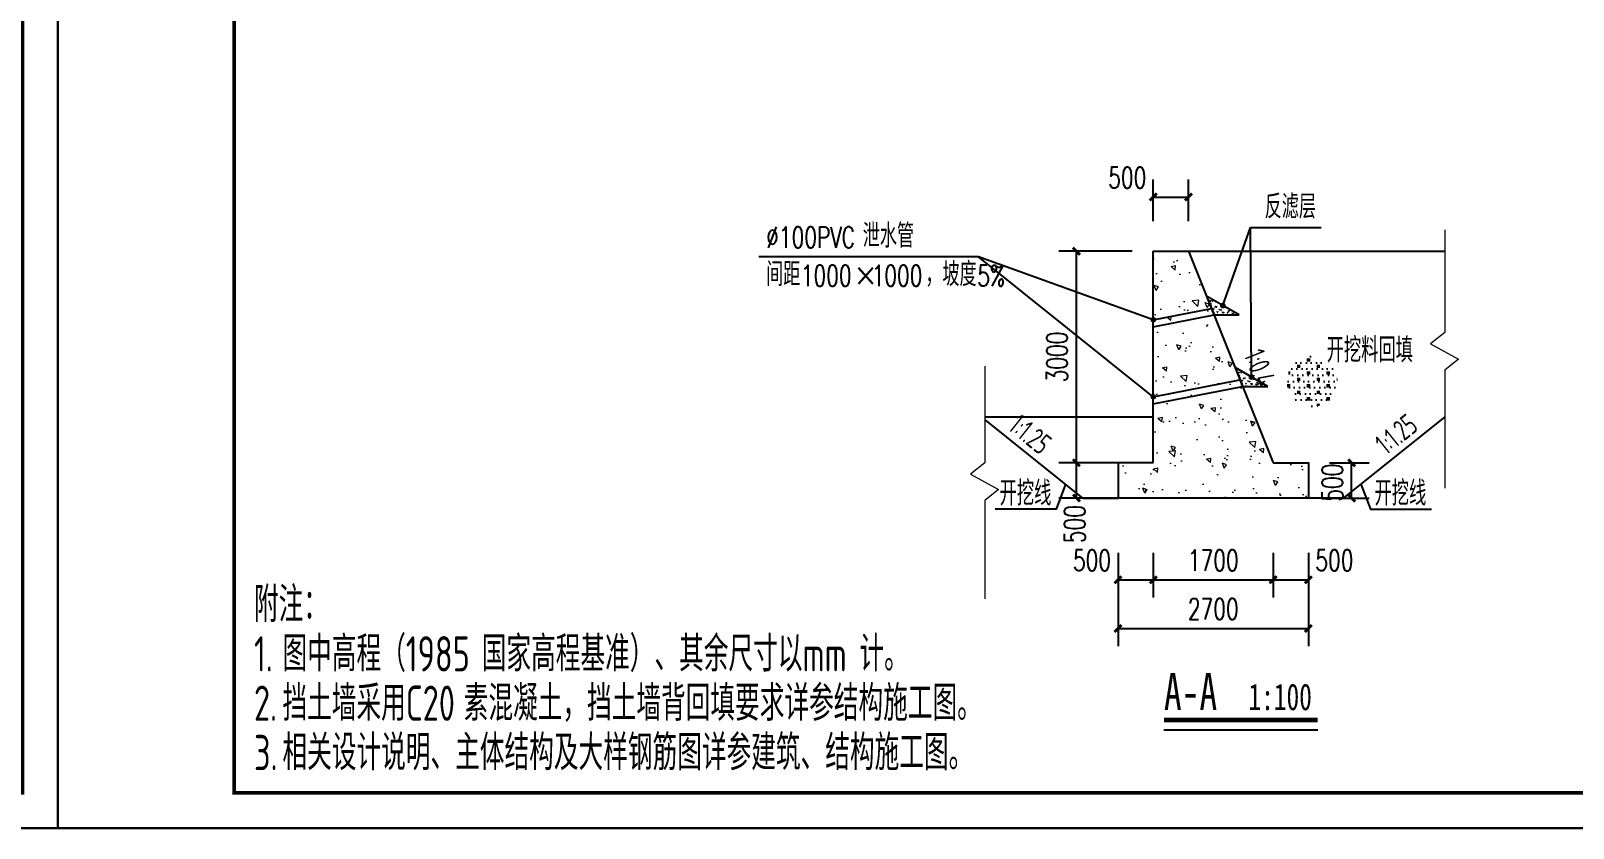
# Model space of a CAD drawing. Header units: millimetres. Extents: x -725 to 2274960, y -506 to 2980382.
# Drawn here: x 2032899 to 2054778, y 2586514 to 2597820 of the extents above; entities that cross this region are included whole.
import ezdxf
from ezdxf.enums import TextEntityAlignment as Align

# ---------------------------------------------------------------- set-up
doc = ezdxf.new("R2010")
doc.units = ezdxf.units.MM
doc.header["$LTSCALE"] = 1000
for name, color, linetype in [('DIM_LEAD', 3, 'Continuous'), ('DIM_SYMB', 3, 'Continuous'), ('PUB_DIM', 3, 'Continuous'), ('PUB_TITLE', 4, 'Continuous'), ('YHJ_文字_公文、说明', 7, 'Continuous'), ('标注', 3, 'Continuous'), ('线框', 2, 'Continuous'), ('细线', 4, 'Continuous'), ('轮廓线', 2, 'Continuous')]:
    doc.layers.add(name, color=color, linetype=linetype)
doc.layers.add('文字', color=4, linetype='Continuous', lineweight=0)
doc.styles.add('_TCH_DIM', font='SIMPLEX', dxfattribs={"bigfont": 'GBCBIG'})
doc.styles.add('_TCH_DIM_T3', font='SIMPLEX', dxfattribs={"width": 0.705882, "bigfont": 'GBCBIG'})
doc.styles.add('biaotilan', font='', dxfattribs={"width": 0.7})
doc.styles.add('TSSD_Rein', font='tssdeng.shx', dxfattribs={"width": 0.7, "bigfont": 'hztxt.shx'})
doc.styles.get('biaotilan').set_extended_font_data('SimSun')
doc.dimstyles.new('_TCH_ARCH&&100', dxfattribs={"dimtxt": 297.5, "dimasz": 100, "dimexe": 250, "dimexo": 300, "dimgap": 126.25, "dimtad": 1, "dimdec": 0, "dimzin": 0, "dimdsep": 46, "dimtxsty": '_TCH_DIM_T3', "dimblk": 'ARCHTICK', "dimcen": 0.09, "dimclrt": 7, "dimazin": 2, "dimtfac": 1, "dimtdec": 0, "dimtix": 1, "dimtmove": 2, "dimatfit": 3, "dimfxl": 75, "dimtolj": 1, "dimtzin": 0, "dimarcsym": 0})

# ---------------------------------------------------------------- blocks, each defined once
blk = doc.blocks.new('HAYJZ A3')
blk.add_lwpolyline([(4975, -403417), (46975, -403417), (46975, -433117), (4975, -433117), (4975, -403417)])
at = {"const_width": 50}
blk.add_lwpolyline([(7475, -403917), (46475, -403917), (46475, -432617), (7475, -432617), (7475, -403917)], dxfattribs=at)
at = {"layer": 'PUB_TITLE'}
blk.add_lwpolyline([(4975, -433117), (46975, -433117), (46975, -403417), (4975, -403417)], close=True, dxfattribs=at)
blk = doc.blocks.new('_ArchTick')
at = {"color": 0, "linetype": 'ByBlock', "const_width": 0.4}
blk.add_lwpolyline([(-0.5, -0.5), (0.5, 0.5)], dxfattribs=at)
blk = doc.blocks.new('*D180')
at = {"layer": 'Defpoints', "color": 0, "transparency": 16777216}
for p in [(2048322, 2590716), (2048822, 2590716), (2048822, 2590036)]:
    blk.add_point(p, dxfattribs=at)
at = {"layer": 'PUB_DIM', "color": 0, "lineweight": -2, "transparency": 16777216}
for p, q in [((2048322, 2590416), (2048322, 2589786)), ((2048822, 2590416), (2048822, 2589786)), ((2048322, 2590036), (2048822, 2590036))]:
    blk.add_line(p, q, dxfattribs=at)
at = {"layer": 'PUB_DIM', "color": 0, "lineweight": -2, "transparency": 16777216, "xscale": 100, "yscale": 100, "zscale": 100, "rotation": 180}
blk.add_blockref('_ArchTick', (2048322, 2590036), dxfattribs=at)
at = {"layer": 'PUB_DIM', "color": 0, "lineweight": -2, "transparency": 16777216, "xscale": 100, "yscale": 100, "zscale": 100}
blk.add_blockref('_ArchTick', (2048822, 2590036), dxfattribs=at)
at = {"layer": 'PUB_DIM', "color": 7, "transparency": 16777216, "insert": (2047952, 2590311), "char_height": 297.5, "attachment_point": 5, "style": '_TCH_DIM_T3'}
blk.add_mtext('\\A1;500', dxfattribs=at)
blk = doc.blocks.new('*D181')
at = {"layer": 'Defpoints', "color": 0, "transparency": 16777216}
for p in [(2048822, 2590716), (2050522, 2590716), (2050522, 2590036)]:
    blk.add_point(p, dxfattribs=at)
at = {"layer": 'PUB_DIM', "color": 0, "lineweight": -2, "transparency": 16777216}
for p, q in [((2048822, 2590416), (2048822, 2589786)), ((2050522, 2590416), (2050522, 2589786)), ((2048822, 2590036), (2050522, 2590036))]:
    blk.add_line(p, q, dxfattribs=at)
at = {"layer": 'PUB_DIM', "color": 0, "lineweight": -2, "transparency": 16777216, "xscale": 100, "yscale": 100, "zscale": 100, "rotation": 180}
blk.add_blockref('_ArchTick', (2048822, 2590036), dxfattribs=at)
at = {"layer": 'PUB_DIM', "color": 0, "lineweight": -2, "transparency": 16777216, "xscale": 100, "yscale": 100, "zscale": 100}
blk.add_blockref('_ArchTick', (2050522, 2590036), dxfattribs=at)
at = {"layer": 'PUB_DIM', "color": 7, "transparency": 16777216, "insert": (2049672, 2590311), "char_height": 297.5, "attachment_point": 5, "style": '_TCH_DIM_T3'}
blk.add_mtext('\\A1;1700', dxfattribs=at)
blk = doc.blocks.new('*D182')
at = {"layer": 'Defpoints', "color": 0, "transparency": 16777216}
for p in [(2050522, 2590716), (2051022, 2590716), (2051022, 2590036)]:
    blk.add_point(p, dxfattribs=at)
at = {"layer": 'PUB_DIM', "color": 0, "lineweight": -2, "transparency": 16777216}
for p, q in [((2050522, 2590416), (2050522, 2589786)), ((2051022, 2590416), (2051022, 2589786)), ((2050522, 2590036), (2051022, 2590036))]:
    blk.add_line(p, q, dxfattribs=at)
at = {"layer": 'PUB_DIM', "color": 0, "lineweight": -2, "transparency": 16777216, "xscale": 100, "yscale": 100, "zscale": 100, "rotation": 180}
blk.add_blockref('_ArchTick', (2050522, 2590036), dxfattribs=at)
at = {"layer": 'PUB_DIM', "color": 0, "lineweight": -2, "transparency": 16777216, "xscale": 100, "yscale": 100, "zscale": 100}
blk.add_blockref('_ArchTick', (2051022, 2590036), dxfattribs=at)
at = {"layer": 'PUB_DIM', "color": 7, "transparency": 16777216, "insert": (2051392, 2590311), "char_height": 297.5, "attachment_point": 5, "style": '_TCH_DIM_T3'}
blk.add_mtext('\\A1;500', dxfattribs=at)
blk = doc.blocks.new('*D183')
at = {"layer": 'Defpoints', "color": 0, "transparency": 16777216}
for p in [(2048322, 2590416), (2051022, 2590416), (2051022, 2589346)]:
    blk.add_point(p, dxfattribs=at)
at = {"layer": 'PUB_DIM', "color": 0, "lineweight": -2, "transparency": 16777216}
for p, q in [((2048322, 2590116), (2048322, 2589096)), ((2051022, 2590116), (2051022, 2589096)), ((2048322, 2589346), (2051022, 2589346))]:
    blk.add_line(p, q, dxfattribs=at)
at = {"layer": 'PUB_DIM', "color": 0, "lineweight": -2, "transparency": 16777216, "xscale": 100, "yscale": 100, "zscale": 100, "rotation": 180}
blk.add_blockref('_ArchTick', (2048322, 2589346), dxfattribs=at)
at = {"layer": 'PUB_DIM', "color": 0, "lineweight": -2, "transparency": 16777216, "xscale": 100, "yscale": 100, "zscale": 100}
blk.add_blockref('_ArchTick', (2051022, 2589346), dxfattribs=at)
at = {"layer": 'PUB_DIM', "color": 7, "transparency": 16777216, "insert": (2049672, 2589621), "char_height": 297.5, "attachment_point": 5, "style": '_TCH_DIM_T3'}
blk.add_mtext('\\A1;2700', dxfattribs=at)
blk = doc.blocks.new('*D184')
at = {"layer": 'Defpoints', "color": 0, "transparency": 16777216}
for p in [(2049322, 2595464), (2048822, 2594819), (2049322, 2594819)]:
    blk.add_point(p, dxfattribs=at)
at = {"layer": 'PUB_DIM', "color": 0, "lineweight": -2, "transparency": 16777216}
for p, q in [((2048822, 2595119), (2048822, 2595714)), ((2049322, 2595119), (2049322, 2595714)), ((2048822, 2595464), (2049322, 2595464))]:
    blk.add_line(p, q, dxfattribs=at)
at = {"layer": 'PUB_DIM', "color": 0, "lineweight": -2, "transparency": 16777216, "xscale": 100, "yscale": 100, "zscale": 100, "rotation": 180}
blk.add_blockref('_ArchTick', (2048822, 2595464), dxfattribs=at)
at = {"layer": 'PUB_DIM', "color": 0, "lineweight": -2, "transparency": 16777216, "xscale": 100, "yscale": 100, "zscale": 100}
blk.add_blockref('_ArchTick', (2049322, 2595464), dxfattribs=at)
at = {"layer": 'PUB_DIM', "color": 7, "transparency": 16777216, "insert": (2048452, 2595739), "char_height": 297.5, "attachment_point": 5, "style": '_TCH_DIM_T3'}
blk.add_mtext('\\A1;500', dxfattribs=at)
blk = doc.blocks.new('*D185')
at = {"layer": 'Defpoints', "color": 0, "transparency": 16777216}
for p in [(2051022, 2591695), (2051635, 2591695), (2051022, 2591195)]:
    blk.add_point(p, dxfattribs=at)
at = {"layer": 'PUB_DIM', "color": 0, "lineweight": -2, "transparency": 16777216}
for p, q in [((2051322, 2591695), (2051885, 2591695)), ((2051635, 2591195), (2051635, 2591695)), ((2051322, 2591195), (2051885, 2591195))]:
    blk.add_line(p, q, dxfattribs=at)
at = {"layer": 'PUB_DIM', "color": 0, "lineweight": -2, "transparency": 16777216, "xscale": 100, "yscale": 100, "zscale": 100}
for p, rotation in [((2051635, 2591695), 90), ((2051635, 2591195), 270)]:
    blk.add_blockref('_ArchTick', p, dxfattribs=dict(at, rotation=rotation))
at = {"layer": 'PUB_DIM', "color": 7, "transparency": 16777216, "insert": (2051360, 2591413), "char_height": 297.5, "attachment_point": 5, "rotation": 90, "style": '_TCH_DIM_T3'}
blk.add_mtext('\\A1;500', dxfattribs=at)
blk = doc.blocks.new('*D186')
at = {"layer": 'Defpoints', "color": 0, "transparency": 16777216}
for p in [(2047732, 2591695), (2048822, 2591695), (2048822, 2591195)]:
    blk.add_point(p, dxfattribs=at)
at = {"layer": 'PUB_DIM', "color": 0, "lineweight": -2, "transparency": 16777216}
for p, q in [((2048522, 2591695), (2047482, 2591695)), ((2047732, 2591195), (2047732, 2591695)), ((2048522, 2591195), (2047482, 2591195))]:
    blk.add_line(p, q, dxfattribs=at)
at = {"layer": 'PUB_DIM', "color": 0, "lineweight": -2, "transparency": 16777216, "xscale": 100, "yscale": 100, "zscale": 100}
for p, rotation in [((2047732, 2591695), 90), ((2047732, 2591195), 270)]:
    blk.add_blockref('_ArchTick', p, dxfattribs=dict(at, rotation=rotation))
at = {"layer": 'PUB_DIM', "color": 7, "transparency": 16777216, "insert": (2047707, 2590825), "char_height": 297.5, "attachment_point": 5, "rotation": 90, "style": '_TCH_DIM_T3'}
blk.add_mtext('\\A1;500', dxfattribs=at)
blk = doc.blocks.new('*D187')
at = {"layer": 'Defpoints', "color": 0, "transparency": 16777216}
for p in [(2047732, 2594695), (2048822, 2594695), (2048822, 2591695)]:
    blk.add_point(p, dxfattribs=at)
at = {"layer": 'PUB_DIM', "color": 0, "lineweight": -2, "transparency": 16777216}
for p, q in [((2048522, 2594695), (2047482, 2594695)), ((2047732, 2591695), (2047732, 2594695)), ((2048522, 2591695), (2047482, 2591695))]:
    blk.add_line(p, q, dxfattribs=at)
at = {"layer": 'PUB_DIM', "color": 0, "lineweight": -2, "transparency": 16777216, "xscale": 100, "yscale": 100, "zscale": 100}
for p, rotation in [((2047732, 2594695), 90), ((2047732, 2591695), 270)]:
    blk.add_blockref('_ArchTick', p, dxfattribs=dict(at, rotation=rotation))
at = {"layer": 'PUB_DIM', "color": 7, "transparency": 16777216, "insert": (2047457, 2593195), "char_height": 297.5, "attachment_point": 5, "rotation": 90, "style": '_TCH_DIM_T3'}
blk.add_mtext('\\A1;3000', dxfattribs=at)

msp = doc.modelspace()

# ---------------------------------------------------------------- hatches: boundary and pattern name
at = {"layer": '细线', "linetype": 'Continuous', "lineweight": 0}
h = msp.add_hatch(dxfattribs=at)
h.set_pattern_fill('混凝土2', color=8, scale=100, angle=90)
h.set_pattern_definition([(140, (1273663, 2857857.03), (62.75213, 717.2602), [75, -825]), (85, (1273663, 2857857), (-752.19213, -138.75133), [60, -660]), (190.4514, (1273668.2, 2857916.8), (-689.43954, 578.5094), [63.7402, -701.1421]), (136.1842, (1273463, 2857857), (165.519, 1067.24105), [112.5, -1237.5]), (186.6356, (1273476.8, 2857946), (-974.1179, 934.6627), [95.6103, -1051.713]), (81.1842, (1273463, 2857857), (-974.1186, 934.662), [90, -990]), (111, (1273513, 2857957.03), (402.6189, 596.90705), [75, -825]), (56, (1273513, 2857957), (-725.15005, 243.3153), [60, -660]), (161.4514, (1273546.55, 2858006.8), (-322.5305, 840.2226), [63.7402, -701.1421]), (127.5, (1273663, 2857857.03), (-332.89385, 12.159855), [0, -652, 0, -670, 0, -662.5]), (97.5, (1273663, 2857857.03), (-394.41171, 263.06954), [0, -382, 0, -637, 0, -252.5]), (57.5, (1273663, 2857634.03), (22.55487, 533.82244), [0, -250, 0, -780, 0, -1035]), (47.5, (1273663, 2857534.03), (-100.10498, 583.18617), [0, -325, 0, -518, 0, -735])])
h.paths.add_polyline_path([(2051022.1178, 2591195.065), (2051022.1178, 2591695.065), (2050522.1178, 2591695.065), (2049322.1178, 2594695.065), (2048822.1178, 2594695.065), (2048822.1178, 2591695.065), (2048322.1178, 2591695.065), (2048322.1178, 2591195.065), (2049722.1178, 2591195.065)])
at = {"layer": '细线'}
h = msp.add_hatch(dxfattribs=at)
h.set_pattern_fill('回填土', color=8, scale=400)
h.set_pattern_definition([(0, (-38360254.97, -322340550.36), (60, 88), [0, -68, 0, -76]), (0, (-38360274.97, -322340550.36), (140, 92), [40, -240]), (0, (-38360274.97, -322340530.36), (140, 92), [40, -240]), (90, (-38360264.97, -322340560.36), (-140, 92), [40, -144]), (90, (-38360244.97, -322340560.36), (-140, 92), [40, -144])])
h.paths.add_polyline_path([(2050723.3266, 2592848.8272, 1), (2051433.6866, 2592848.8272, 1)])
at = {"layer": '轮廓线'}
h = msp.add_hatch(dxfattribs=at)
h.set_pattern_fill('砂石碎砖', color=8, scale=10)
h.set_pattern_definition([(50, (1607372.974, 2452849.437), (71.726018, -6.275213), [7.5, -82.5]), (355, (1607372.974, 2452849.44), (-13.875133, 75.219213), [6, -66]), (100.4514, (1607378.95, 2452848.914), (57.850938, 68.943954), [6.374019, -70.114211]), (46.1842, (1607372.97, 2452869.44), (106.724104, -16.551901), [11.25, -123.75]), (96.6356, (1607381.87, 2452868.06), (93.46627, 97.411787), [9.56103, -105.1713]), (351.1842, (1607372.97, 2452869.44), (93.466195, 97.41186), [9, -99]), (21, (1607382.974, 2452864.437), (59.690705, -40.261889), [7.5, -82.5]), (326, (1607382.974, 2452864.44), (24.331534, 72.515004), [6, -66]), (71.4514, (1607387.95, 2452861.08), (84.022263, 32.25305), [6.374019, -70.114211])])
h.paths.add_polyline_path([(2050039.3117, 2593791.1308), (2049576.9028, 2594058.1027), (2049683.6915, 2593791.1308)])
h = msp.add_hatch(dxfattribs=at)
h.set_pattern_fill('砂石碎砖', color=8, scale=10)
h.set_pattern_definition([(50, (1607778.33, 2451836.04), (71.726018, -6.275213), [7.5, -82.5]), (355, (1607778.33, 2451836.04), (-13.875133, 75.219213), [6, -66]), (100.4514, (1607784.31, 2451835.52), (57.850938, 68.943954), [6.374019, -70.114211]), (46.1842, (1607778.33, 2451856.04), (106.724104, -16.551901), [11.25, -123.75]), (96.6356, (1607787.23, 2451854.66), (93.46627, 97.411787), [9.56103, -105.1713]), (351.1842, (1607778.33, 2451856.04), (93.466195, 97.41186), [9, -99]), (21, (1607788.33, 2451851.04), (59.690705, -40.261889), [7.5, -82.5]), (326, (1607788.33, 2451851.04), (24.331534, 72.515004), [6, -66]), (71.4514, (1607793.31, 2451847.686), (84.022263, 32.25305), [6.374019, -70.114211])])
h.paths.add_polyline_path([(2050444.67, 2592777.7352), (2049982.261, 2593044.7072), (2050089.0498, 2592777.7352)])

# ---------------------------------------------------------------- linework, layer by layer
at = {"flags": 128}
for points in [[(2049322.1178, 2594695.065), (2052957.209, 2594695.065)], [(2047822.1178, 2591195.065), (2048322.1178, 2591195.065)], [(2051522.1178, 2591195.065), (2051022.1178, 2591195.065)]]:
    msp.add_lwpolyline(points, dxfattribs=at)
at = {"color": 3, "flags": 128}
for points in [[(2047578.4945, 2591389.9637), (2047442.3315, 2591037.7538), (2046576.9885, 2591037.7538)], [(2051765.7412, 2591389.9637), (2051901.9042, 2591037.7538), (2052767.2472, 2591037.7538)]]:
    msp.add_lwpolyline(points, dxfattribs=at)
at = {"layer": 'DIM_LEAD'}
for p, q in [((2049808.1073, 2593924.6167), (2050200.6418, 2595031.9276)), ((2050213.4655, 2592911.2212), (2050200.6418, 2595031.9276)), ((2050200.6418, 2595031.9276), (2051202.6525, 2595031.9276)), ((2046344.6853, 2594617.9011), (2043225.1295, 2594617.9011)), ((2048822.1178, 2593723.6578), (2046344.6853, 2594617.9011)), ((2048822.1178, 2592631.4686), (2046344.6853, 2594617.9011))]:
    msp.add_line(p, q, dxfattribs=at)
at = {"layer": 'DIM_LEAD', "const_width": 40}
for points in [[(2049801.4248, 2593905.7661, 1), (2049814.7897, 2593943.4673, 1)], [(2048840.9299, 2593716.8675, 1), (2048803.3058, 2593730.4481, 1)], [(2050213.5864, 2592891.2216, 1), (2050213.3445, 2592931.2208, 1)], [(2048837.7214, 2592618.9575, 1), (2048806.5143, 2592643.9797, 1)]]:
    msp.add_lwpolyline(points, format="xyb", close=True, dxfattribs=at)
at = {"layer": 'DIM_SYMB', "const_width": 70}
msp.add_lwpolyline([(2048973.0555, 2588047.8013), (2051155.6293, 2588047.8013)], dxfattribs=at)
at = {"layer": 'DIM_SYMB'}
msp.add_lwpolyline([(2048973.0555, 2587907.8013), (2051155.6293, 2587907.8013)], dxfattribs=at)
at = {"layer": '文字'}
for points in [[(2052957.209, 2595000.2972), (2052957.209, 2593542.5298), (2052753.5581, 2593383.6899), (2053153.3853, 2593162.2367), (2052958.1483, 2593008.4386), (2052958.1483, 2591333.0622)], [(2046430.1363, 2593066.0238), (2046430.1363, 2591694.5676), (2046226.4854, 2591535.7276), (2046626.3126, 2591314.2745), (2046431.0756, 2591160.4764), (2046431.0756, 2589765.7412)]]:
    msp.add_lwpolyline(points, dxfattribs=at)
at = {"layer": '线框', "lineweight": -3}
for p, q in [((2048822.1178, 2594695.065), (2049322.1178, 2594695.065)), ((2048822.1178, 2591695.065), (2048822.1178, 2594695.065)), ((2048822.1178, 2591695.065), (2048322.1178, 2591695.065))]:
    msp.add_line(p, q, dxfattribs=at)
at = {"layer": '轮廓线'}
for p, q in [((2050039.3117, 2593791.1308), (2049576.9028, 2594058.1027)), ((2049576.9028, 2594058.1027), (2049683.6915, 2593791.1308)), ((2049683.6915, 2593791.1308), (2050039.3117, 2593791.1308)), ((2050444.67, 2592777.7352), (2049982.261, 2593044.7072)), ((2049982.261, 2593044.7072), (2050089.0498, 2592777.7352)), ((2050089.0498, 2592777.7352), (2050444.67, 2592777.7352))]:
    msp.add_line(p, q, dxfattribs=at)
at = {"layer": '轮廓线', "color": 2}
for p, q in [((2047822.1178, 2591195.065), (2046430.1363, 2592308.6503)), ((2051522.1178, 2591195.065), (2052958.1483, 2592343.8893))]:
    msp.add_line(p, q, dxfattribs=at)
at = {"layer": '轮廓线', "flags": 128}
for points in [[(2049322.1178, 2594695.065), (2050522.1178, 2591695.065)], [(2048822.1178, 2593723.6578), (2049646.5773, 2593883.9165)], [(2048822.1178, 2593623.6578), (2049683.6915, 2593791.1308)], [(2048822.1178, 2592342.0551), (2046430.1363, 2592342.0551)], [(2050522.1178, 2591695.065), (2051022.1178, 2591695.065), (2051022.1178, 2591195.065), (2048322.1178, 2591195.065)], [(2048322.1178, 2591695.065), (2048322.1178, 2591195.065)]]:
    msp.add_lwpolyline(points, dxfattribs=at)
at = {"layer": '轮廓线'}
for points in [[(2048822.1178, 2592631.4686), (2050051.9355, 2592870.5209)], [(2048822.1178, 2592531.4686), (2050089.0498, 2592777.7352)]]:
    msp.add_lwpolyline(points, dxfattribs=at)

# ---------------------------------------------------------------- block references
for p in [(1986308.4813, 3019631.2319), (2028308.4813, 3019631.2319)]:
    msp.add_blockref('HAYJZ A3', p)

# ---------------------------------------------------------------- texts
at = {"color": 3, "style": 'TSSD_Rein', "width": 0.7}
for p in [(2046641.0434, 2591088.8007), (2051959.9083, 2591088.8007)]:
    msp.add_text('开挖线', height=350, dxfattribs=at).set_placement(p)
at = {"layer": 'DIM_LEAD', "color": 7, "style": '_TCH_DIM'}
for s, height, p in [('反滤层', 337.58865, (2050401.3759, 2595159.268)), ('泄水管', 337.58865, (2044700.1295, 2594745.2415)), ('间距', 337.58865, (2043330.1295, 2594200.1351)), ('×', 337.5887, (2044581.6189, 2594200.1351)), ('，坡度', 337.58865, (2045587.3635, 2594200.1351))]:
    msp.add_text(s, height=height, dxfattribs=at).set_placement(p)
at = {"layer": 'DIM_LEAD', "color": 7, "style": '_TCH_DIM', "width": 0.705882}
for s, p in [('%%c100PVC', (2043330.1295, 2594745.2415)), ('1000', (2043821.6189, 2594200.1351)), ('1000', (2044827.3635, 2594200.1351)), ('5%', (2046324.5976, 2594200.1351))]:
    msp.add_text(s, height=297.5, dxfattribs=at).set_placement(p)
at = {"layer": 'DIM_SYMB', "color": 7, "style": 'biaotilan', "width": 0.7}
for s, height, p in [('A-A', 528.69198, (2048973.0555, 2588187.8013)), ('1:100', 377.63713, (2050172.5069, 2588187.8013))]:
    msp.add_text(s, height=height, dxfattribs=at).set_placement(p)
at = {"layer": 'YHJ_文字_公文、说明', "style": 'TSSD_Rein', "width": 0.7}
for s, p in [('附注：', (2036064.4542, 2589436.0431)), ('1.', (2036064.4542, 2588736.0431)), ('图中高程（', (2036468.3003, 2588736.0431)), ('1985', (2038218.3003, 2588736.0431)), ('国家高程基准）、其余尺寸以', (2039295.2234, 2588736.0431)), ('计。', (2044652.9157, 2588736.0431)), ('mm', (2043845.2234, 2588736.0431)), ('挡土墙采用', (2036468.3003, 2588036.0431)), ('C20', (2038218.3003, 2588036.0431)), ('素混凝土，挡土墙背回填要求详参结构施工图。', (2039039.4542, 2588036.0431)), ('2.', (2036064.4542, 2588036.0431)), ('相关设计说明、主体结构及大样钢筋图详参建筑、结构施工图。', (2036468.3003, 2587336.0431)), ('3.', (2036064.4542, 2587336.0431))]:
    msp.add_text(s, height=500, dxfattribs=at).set_placement(p)
at = {"layer": '标注', "color": 3, "style": 'TSSD_Rein', "width": 0.7}
msp.add_text('开挖料回填', height=350.01, dxfattribs=at).set_placement((2051280.6776, 2593013.4965), align=Align.BOTTOM_LEFT)
at = {"layer": '标注', "style": 'TSSD_Rein', "width": 0.7}
for s, rotation, p in [('1:0.4', 291.8, (2050111.9997, 2592954.8973)), ('1:1.25', 321.34, (2046924.5988, 2591913.0802)), ('1:1.25', 38.66, (2052419.6369, 2591913.0802))]:
    msp.add_text(s, height=300, rotation=rotation, dxfattribs=at).set_placement(p, align=Align.BOTTOM_CENTER)

# ---------------------------------------------------------------- dimensions: what is measured, and where the dimension line sits
at = {"layer": 'PUB_DIM'}
for base, p1, p2, angle, picture, middle in [((2049322.1178, 2595463.7661), (2048822.1178, 2594818.8333), (2049322.1178, 2594818.8333), 0, '*D184', (2048452.1178, 2595738.7661)), ((2047731.832, 2591695.065), (2048822.1178, 2591195.065), (2048822.1178, 2591695.065), 90, '*D186', (2047706.832, 2590825.065)), ((2051635.2325, 2591695.065), (2051022.1178, 2591195.065), (2051022.1178, 2591695.065), 90, '*D185', (2051360.2325, 2591413.0002)), ((2048822.1178, 2590036.1769), (2048322.1178, 2590716.0376), (2048822.1178, 2590716.0376), 0, '*D180', (2047952.1178, 2590311.1769)), ((2051022.1178, 2590036.1769), (2050522.1178, 2590716.0376), (2051022.1178, 2590716.0376), 0, '*D182', (2051392.1178, 2590311.1769))]:
    dim = msp.add_linear_dim(base=base, p1=p1, p2=p2, angle=angle, dimstyle='_TCH_ARCH&&100', dxfattribs=at)
    dim.commit()
    dim.dimension.update_dxf_attribs({"geometry": picture, "text_midpoint": middle, "dimtype": 161})
for p1, p2, distance, picture, middle in [((2048822.1178, 2591695.065), (2048822.1178, 2594695.065), 1090.2859, '*D187', (2047456.832, 2593195.065)), ((2048822.1178, 2590716.0376), (2050522.1178, 2590716.0376), -679.8608, '*D181', (2049672.1178, 2590311.1769)), ((2048322.1178, 2590416.0376), (2051022.1178, 2590416.0376), -1069.8272, '*D183', (2049672.1178, 2589621.2104))]:
    dim = msp.add_aligned_dim(p1=p1, p2=p2, distance=distance, dimstyle='_TCH_ARCH&&100', dxfattribs=at)
    dim.commit()
    dim.dimension.update_dxf_attribs({"geometry": picture, "text_midpoint": middle})

doc.saveas('drawing.dxf')
